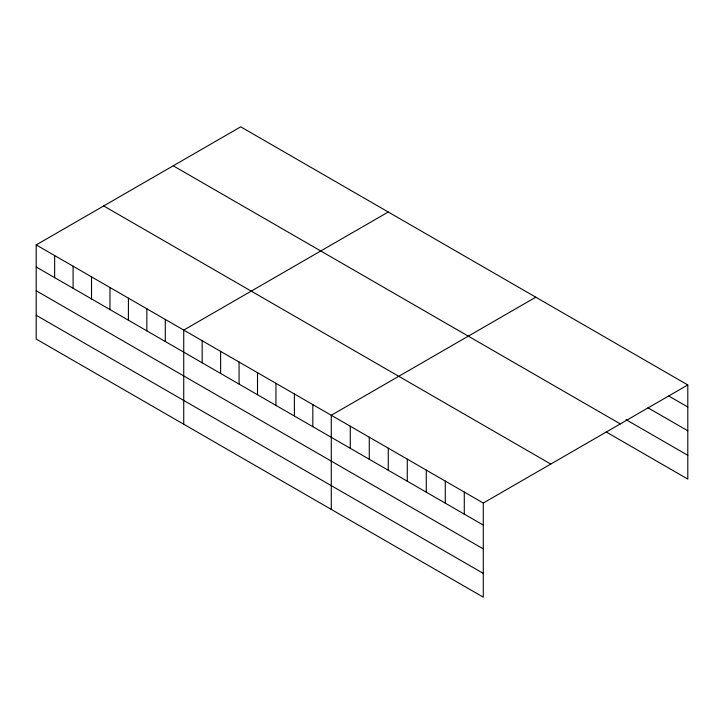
<?xml version="1.0" encoding="UTF-8"?>
<svg xmlns="http://www.w3.org/2000/svg" width="724" height="724" viewBox="0 0 724 724"><rect width="100%" height="100%" fill="white"/><g stroke="black" fill="none" stroke-linecap="round" stroke-linejoin="round"><path stroke-width="1.09" d="M36.2 244.911L483.279 503.026L483.279 597.173L36.2 339.049L36.2 244.911L240.721 126.827L687.8 384.951L687.8 479.089L606.097 431.92M388.254 212.005L183.733 330.09L183.733 424.228M535.796 297.184L331.275 415.268L331.275 509.406M483.279 503.026L687.8 384.951M668.795 396.046L687.8 407.015M647.899 407.766L687.8 430.798M626.043 419.658L687.8 455.306M173.226 165.796L620.305 423.911M103.695 205.942L550.774 464.057M36.2 266.975L483.279 525.09M36.2 290.758L483.279 548.883M36.2 315.266L483.279 573.39M464.283 492.058L464.283 514.121M445.278 481.089L445.278 503.153M426.282 470.12L426.282 492.184M407.277 459.143L407.277 481.216M388.272 448.174L388.272 470.247M369.276 437.206L369.276 459.278M350.271 426.237L350.271 448.301M312.831 404.616L312.831 426.689M294.387 393.974L294.387 416.038M275.944 383.322L275.944 405.395M257.509 372.679L257.509 394.743M239.065 362.027L239.065 384.1M220.621 351.384L220.621 373.448M202.177 340.733L202.177 362.805M165.298 319.438L165.298 341.511M146.854 308.795L146.854 330.859M128.41 298.143L128.41 320.216M109.967 287.5L109.967 309.564M91.523 276.849L91.523 298.922M73.088 266.206L73.088 288.27M54.644 255.554L54.644 277.618"/></g></svg>
